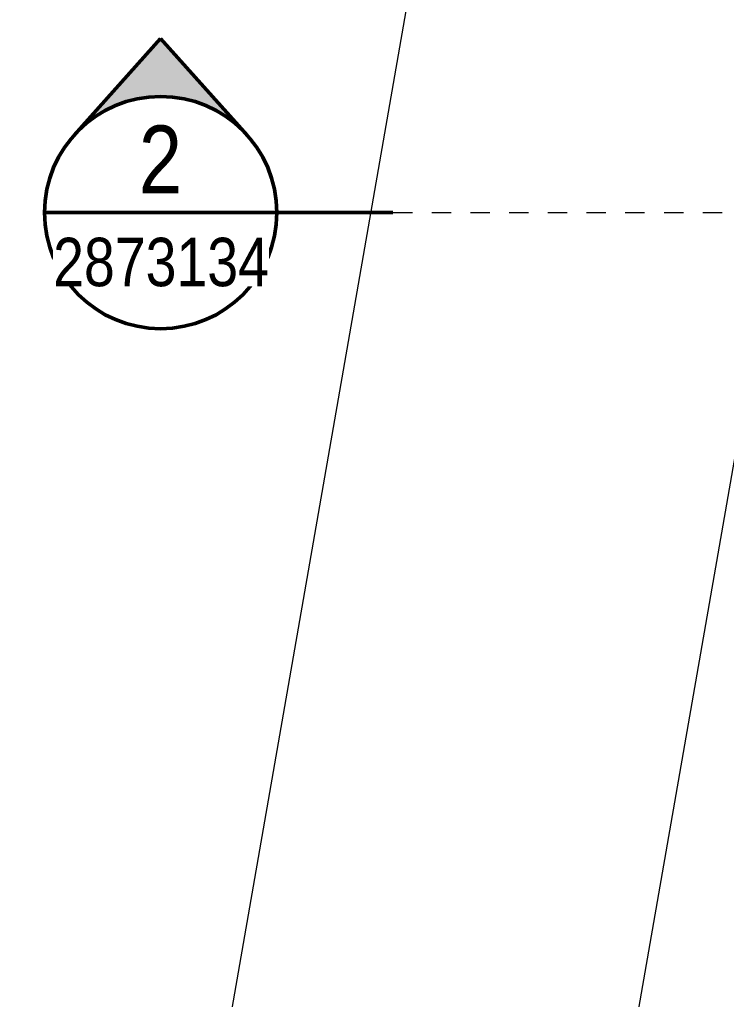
# Model space of a CAD drawing. Header units: metres. Extents: x -1150 to -1098, y 3 to 550.
# Drawn here: x -1143.57 to -1139.91, y 530.92 to 535.98 of the extents above; entities that cross this region are included whole.
import ezdxf

# ---------------------------------------------------------------- set-up
doc = ezdxf.new("R2010")
doc.units = ezdxf.units.M
doc.linetypes.add('Dot_Section Line', pattern=[0.02, 0, -0.02])
doc.layers.add('A-DETL-GENF', color=7, linetype='Continuous', lineweight=9)
doc.layers.add('G-ANNO-SYMB', color=7, linetype='Continuous', lineweight=35, true_color=0x0080ff)
doc.styles.add('Arial Narrow', font='ARIALN.TTF', dxfattribs={"height": 0.35})
doc.styles.add('Arial Narrow_1', font='ARIALN.TTF', dxfattribs={"height": 0.25})

# ---------------------------------------------------------------- blocks, each defined once
blk = doc.blocks.new('T2DExtentArrowReinf_v1 - Extent-6532909-DRG-2873131 - DECK REINFORCEMENT PLAN')
at = {"layer": 'A-DETL-GENF'}
blk.add_line((0.25, 0), (34.91, 0), dxfattribs=at)
blk = doc.blocks.new('T2DExtentArrowReinf_v1 - Extent-6532913-DRG-2873131 - DECK REINFORCEMENT PLAN')
at = {"layer": 'A-DETL-GENF'}
blk.add_line((0.25, 0), (34.91, 0), dxfattribs=at)
blk = doc.blocks.new('Section - SectionHead-4898858-DRG-2873131 - DECK REINFORCEMENT PLAN')
at = {"layer": 'G-ANNO-SYMB', "lineweight": 9}
h = blk.add_hatch(color=7, dxfattribs=at)
edge = h.paths.add_edge_path()
edge.add_line((-0.002, 0.009), (0.002472, 0.004003))
edge.add_arc((-0.002, 0), 0.006, 41.8277, 138.1723)
edge.add_line((-0.006472, 0.004003), (-0.002, 0.009))
at = {"layer": 'G-ANNO-SYMB', "color": 7, "lineweight": 50}
for p, q in [((-0.002, 0.009), (-0.006472, 0.004003)), ((0.002472, 0.004003), (-0.002, 0.009)), ((0.004, 0), (0.01, 0))]:
    blk.add_line(p, q, dxfattribs=at)
for start, end in [(360, 180), (180, 360)]:
    blk.add_arc((-0.002, 0), 0.006, start, end, dxfattribs=at)

msp = doc.modelspace()

# ---------------------------------------------------------------- linework, layer by layer
at = {"layer": 'G-ANNO-SYMB', "color": 7, "lineweight": 50}
msp.add_line((-1143.4368, 534.9856), (-1142.2368, 534.9856), dxfattribs=at)
at = {"layer": 'G-ANNO-SYMB', "color": 7, "linetype": 'Dot_Section Line', "lineweight": 9, "true_color": 0xffffff}
msp.add_line((-1142.6368, 534.9856), (-1134.8227, 534.9856), dxfattribs=at)

# ---------------------------------------------------------------- block references
at = {"layer": 'A-DETL-GENF', "rotation": 260.1169774653487}
for name, p in [('T2DExtentArrowReinf_v1 - Extent-6532913-DRG-2873131 - DECK REINFORCEMENT PLAN', (-1140.1498, 544.1836)), ('T2DExtentArrowReinf_v1 - Extent-6532909-DRG-2873131 - DECK REINFORCEMENT PLAN', (-1138.0498, 544.1836))]:
    msp.add_blockref(name, p, dxfattribs=at)
at = {"layer": 'G-ANNO-SYMB', "color": 7, "lineweight": 50, "xscale": 99.99999999999996, "yscale": 99.99999999999996, "zscale": 99.99999999999996}
msp.add_blockref('Section - SectionHead-4898858-DRG-2873131 - DECK REINFORCEMENT PLAN', (-1142.6368, 534.9856), dxfattribs=at)

# ---------------------------------------------------------------- next in the draw order: texts
at = {"layer": 'G-ANNO-SYMB', "color": 7, "lineweight": 9, "insert": (-1142.9493, 535.4353), "char_height": 0.35, "attachment_point": 1, "style": 'Arial Narrow', "bg_fill": 3, "box_fill_scale": 1, "bg_fill_color": 256, "bg_fill_transparency": 0}
msp.add_mtext('2', dxfattribs=at)
at = {"layer": 'G-ANNO-SYMB', "color": 7, "lineweight": 9, "insert": (-1143.3923, 534.8552), "char_height": 0.25, "attachment_point": 1, "style": 'Arial Narrow_1', "bg_fill": 3, "box_fill_scale": 1, "bg_fill_color": 256, "bg_fill_true_color": 13158600, "bg_fill_transparency": 0}
msp.add_mtext('2873134', dxfattribs=at)

doc.saveas('drawing.dxf')
